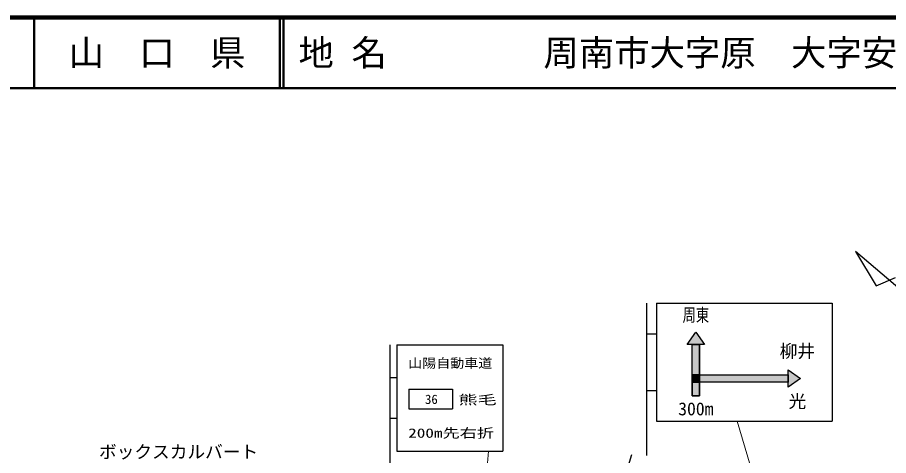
# Model space of a CAD drawing. Units: millimetres, scale not verified. Extents: x 40000 to 680000, y 20000 to 380000.
# Drawn here: x 330640 to 453821, y 318059 to 380000 of the extents above; entities that cross this region are included whole.
import ezdxf
from ezdxf.enums import TextEntityAlignment as Align

# ---------------------------------------------------------------- set-up
doc = ezdxf.new("R2010")
doc.units = ezdxf.units.MM
doc.header["$LTSCALE"] = 1000
for name, color, linetype, lineweight in [('M-BGD', 7, 'Continuous', 25), ('M-BMK-SRVR', 3, 'Continuous', 25), ('M-STR-HTXT', 7, 'Continuous', 13), ('M-STR-STRC', 7, 'Continuous', 25), ('M-TTL', 2, 'Continuous', 140), ('M-TTL-LINE', 7, 'Continuous', 50)]:
    doc.layers.add(name, color=color, linetype=linetype, lineweight=lineweight)
doc.layers.add('M-TTL-TXT', color=7, linetype='Continuous')
doc.styles.add('ＭＳ ゴシック', font='')
doc.styles.get('ＭＳ ゴシック').set_extended_font_data('MS Gothic')

msp = doc.modelspace()

# ---------------------------------------------------------------- hatches: boundary and pattern name
at = {"layer": 'M-STR-STRC'}
for points in [[(426574, 335482), (425359, 333746), (426053, 333746), (427095, 333746), (427789, 333746)], [(426053, 334846), (426053, 329464), (427095, 329464), (427095, 334846)], [(441374, 328943), (439638, 330159), (439638, 329464), (439638, 328423), (439638, 327728)], [(427095, 329464), (426053, 329464), (426053, 328423), (427095, 328423)], [(439638, 328423), (439638, 329464), (427095, 329464), (427095, 328423)], [(426053, 326524), (427095, 326524), (427095, 328423), (426053, 328423)]]:
    msp.add_hatch(color=256, dxfattribs=at).paths.add_polyline_path(points)

# ---------------------------------------------------------------- linework, layer by layer
at = {"layer": 'M-BGD'}
msp.add_line((417450, 318159), (409469, 290978), dxfattribs=at)
at = {"layer": 'M-BMK-SRVR'}
for p, q in [((474249, 325481), (449133, 346931)), ((449133, 346931), (452045, 342069)), ((452045, 342069), (454810, 343234))]:
    msp.add_line(p, q, dxfattribs=at)
at = {"layer": 'M-STR-HTXT'}
for p, q in [((440897, 294291), (432420, 322933)), ((394603, 286714), (397267, 318701))]:
    msp.add_line(p, q, dxfattribs=at)
at = {"layer": 'M-STR-STRC'}
for p, q in [((419602, 339599), (419602, 318072)), ((420991, 339599), (445824, 339599)), ((420991, 339599), (420991, 322933)), ((445824, 339599), (445824, 322933)), ((419602, 335259), (420991, 335259)), ((425359, 333746), (426574, 335482)), ((426574, 335482), (427789, 333746)), ((383298, 333701), (383298, 316701)), ((384298, 333701), (384298, 318701)), ((384298, 333701), (399298, 333701)), ((399298, 333701), (399298, 318701)), ((427789, 333746), (425359, 333746)), ((426053, 326524), (426053, 333746)), ((427095, 326524), (427095, 333746)), ((439638, 330159), (441374, 328943)), ((439638, 327728), (439638, 330159)), ((383298, 329076), (384298, 329076)), ((441374, 328943), (439638, 327728)), ((426053, 328423), (426053, 326524)), ((427095, 328423), (427095, 326524)), ((385976, 327450), (392176, 327450)), ((385976, 327450), (385976, 324650)), ((392176, 327450), (392176, 324650)), ((419602, 327273), (420991, 327273)), ((426053, 326524), (427095, 326524)), ((385976, 324650), (392176, 324650)), ((383298, 323326), (384298, 323326)), ((420991, 322933), (445824, 322933)), ((384298, 318701), (399298, 318701))]:
    msp.add_line(p, q, dxfattribs=at)
for points in [[(426053, 333746), (425359, 333746), (426574, 335482), (427789, 333746)], [(426053, 333746), (425359, 333746), (426574, 335482), (427789, 333746)], [(426053, 333746), (425359, 333746), (426574, 335482), (427789, 333746)], [(426053, 326524), (426053, 333746), (427095, 333746), (427095, 326524)], [(426053, 326524), (426053, 333746), (427095, 333746), (427095, 326524)], [(426053, 329464), (426053, 333746), (427095, 333746), (427095, 329464)], [(439638, 329464), (439638, 330159), (441374, 328943), (439638, 327728)], [(439638, 329464), (439638, 330159), (441374, 328943), (439638, 327728)], [(439638, 329464), (439638, 330159), (441374, 328943), (439638, 327728)], [(426053, 329464), (427095, 329464), (427095, 328423), (426053, 328423)], [(427095, 329464), (439638, 329464), (439638, 328423), (427095, 328423)], [(426053, 328423), (427095, 328423), (427095, 326524), (426053, 326524)], [(426053, 328423), (427095, 328423), (427095, 326524), (426053, 326524)], [(426053, 328423), (427095, 328423), (427095, 326524), (426053, 326524)]]:
    msp.add_lwpolyline(points, close=True, dxfattribs=at)
at = {"layer": 'M-TTL'}
msp.add_line((680000, 380000), (40000, 380000), dxfattribs=at)
at = {"layer": 'M-TTL-LINE'}
for p, q in [((333000, 380000), (333000, 370000)), ((367750, 380000), (367750, 370000)), ((368250, 380000), (368250, 370000)), ((40000, 370000), (680000, 370000))]:
    msp.add_line(p, q, dxfattribs=at)

# ---------------------------------------------------------------- texts
at = {"layer": 'M-STR-HTXT', "style": 'ＭＳ ゴシック'}
msp.add_text('ボックスカルバート', height=1833, dxfattribs=at).set_placement((342178, 317124), align=Align.BOTTOM_LEFT)
at = {"layer": 'M-STR-STRC', "style": 'ＭＳ ゴシック', "width": 0.75}
msp.add_text('周東', height=1833, dxfattribs=at).set_placement((426574, 337938), align=Align.MIDDLE_CENTER)
at = {"layer": 'M-STR-STRC', "style": 'ＭＳ ゴシック'}
for s, p in [('柳井', (440925, 332826)), ('光', (440925, 325733))]:
    msp.add_text(s, height=1833, dxfattribs=at).set_placement(p, align=Align.MIDDLE_CENTER)
for s, width, p in [('山陽自動車道', 1.1, (385897, 330069)), ('熊毛', 1.5, (393007, 324897)), ('200m先右折', 1.35, (385897, 320184))]:
    msp.add_text(s, height=1320, dxfattribs=dict(at, width=width)).set_placement(p, align=Align.BOTTOM_LEFT)
for s, height, p in [('36', 1320, (388276, 324959)), ('300m', 1833, (424074, 323199))]:
    msp.add_text(s, height=height, dxfattribs=at).set_placement(p, align=Align.BOTTOM_LEFT)
at = {"layer": 'M-TTL-TXT', "style": 'ＭＳ ゴシック'}
msp.add_text('山\u3000口\u3000県', height=3666, dxfattribs=at).set_placement((350375, 375000), align=Align.MIDDLE_CENTER)
for s, p in [('地 名', (370380, 375000)), ('周南市大字原\u3000大字安田', (405024, 375000))]:
    msp.add_text(s, height=3666, dxfattribs=at).set_placement(p, align=Align.MIDDLE_LEFT)

doc.saveas('drawing.dxf')
